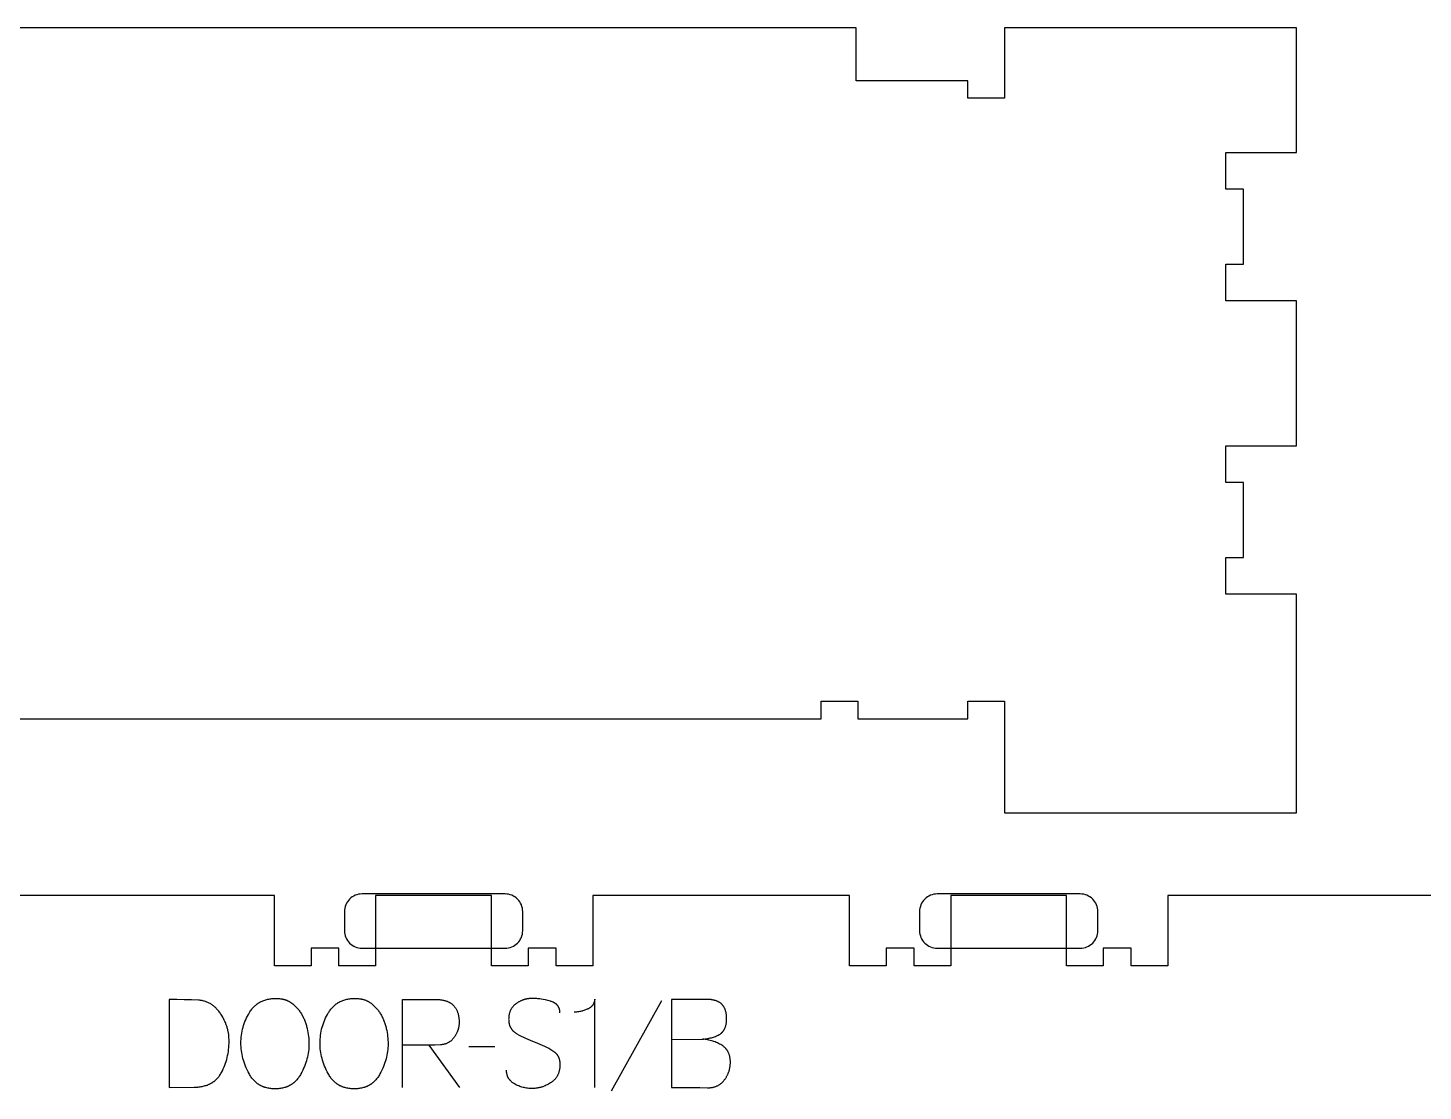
# Model space of a CAD drawing. Extents: x 0 to 4485, y 0 to 8771.
# Drawn here: x 2061.6 to 2537, y 4224.7 to 4587 of the extents above; entities that cross this region are included whole.
import ezdxf

# ---------------------------------------------------------------- set-up
doc = ezdxf.new("R2010")
doc.units = 0
for name, color, linetype in [('1_ANYTOOL_1MMDEEP_LABELS_S', 2, 'CONTINUOUS'), ('4_ANYTOOL_CUTTHROUGH_OUTSI', 5, 'CONTINUOUS'), ('5_ANYTOOL_HALF_MILL_9MM_IN', 3, 'CONTINUOUS')]:
    doc.layers.add(name, color=color, linetype=linetype)

msp = doc.modelspace()

# ---------------------------------------------------------------- linework, layer by layer
at = {"layer": '1_ANYTOOL_1MMDEEP_LABELS_S', "color": 2}
for points in [[(2109.72, 4255.89), (2109.72, 4225.89), (2118.25, 4225.98), (2118.66, 4225.99), (2119.06, 4226.01), (2119.46, 4226.04), (2119.85, 4226.08), (2120.23, 4226.13), (2120.6, 4226.18), (2120.96, 4226.25), (2121.32, 4226.33), (2121.67, 4226.41), (2122.01, 4226.51), (2122.34, 4226.61), (2122.67, 4226.73), (2122.98, 4226.85), (2123.14, 4226.91), (2123.29, 4226.98), (2123.44, 4227.05), (2123.59, 4227.12), (2123.74, 4227.2), (2123.89, 4227.28), (2124.03, 4227.36), (2124.17, 4227.44), (2124.31, 4227.52), (2124.45, 4227.61), (2124.58, 4227.7), (2124.72, 4227.79), (2124.85, 4227.88), (2124.98, 4227.98), (2125.11, 4228.08), (2125.23, 4228.18), (2125.36, 4228.28), (2125.48, 4228.39), (2125.6, 4228.49), (2125.72, 4228.61), (2125.83, 4228.72), (2125.95, 4228.83), (2126.06, 4228.95), (2126.17, 4229.07), (2126.28, 4229.19), (2126.39, 4229.32), (2126.49, 4229.44), (2126.59, 4229.57), (2126.69, 4229.7), (2126.79, 4229.84), (2126.89, 4229.97), (2126.98, 4230.11), (2127.16, 4230.4), (2127.34, 4230.69), (2127.51, 4230.99), (2127.82, 4231.61), (2128.12, 4232.24), (2128.4, 4232.87), (2128.65, 4233.5), (2128.89, 4234.15), (2129.1, 4234.79), (2129.29, 4235.45), (2129.47, 4236.11), (2129.62, 4236.77), (2129.75, 4237.44), (2129.87, 4238.12), (2129.96, 4238.8), (2130.03, 4239.48), (2130.08, 4240.18), (2130.11, 4240.88), (2130.12, 4241.58), (2130.11, 4242.18), (2130.08, 4242.77), (2130.03, 4243.35), (2129.97, 4243.93), (2129.88, 4244.5), (2129.83, 4244.79), (2129.77, 4245.07), (2129.71, 4245.35), (2129.65, 4245.63), (2129.58, 4245.91), (2129.5, 4246.19), (2129.42, 4246.46), (2129.33, 4246.74), (2129.25, 4247.01), (2129.15, 4247.28), (2129.05, 4247.55), (2128.95, 4247.82), (2128.84, 4248.08), (2128.72, 4248.35), (2128.48, 4248.87), (2128.22, 4249.39), (2127.94, 4249.9), (2127.64, 4250.41), (2127.44, 4250.71), (2127.24, 4251.01), (2127.04, 4251.3), (2126.84, 4251.58), (2126.63, 4251.85), (2126.42, 4252.11), (2126.2, 4252.36), (2125.98, 4252.6), (2125.76, 4252.83), (2125.54, 4253.05), (2125.31, 4253.27), (2125.08, 4253.47), (2124.84, 4253.67), (2124.6, 4253.85), (2124.36, 4254.03), (2124.12, 4254.2), (2123.87, 4254.35), (2123.62, 4254.5), (2123.36, 4254.64), (2123.1, 4254.77), (2122.84, 4254.89), (2122.57, 4255.01), (2122.3, 4255.11), (2122.03, 4255.2), (2121.75, 4255.29), (2121.48, 4255.36), (2121.19, 4255.43), (2120.91, 4255.48), (2120.62, 4255.53), (2120.32, 4255.57), (2120.03, 4255.6), (2119.73, 4255.62), (2117.3, 4255.72), (2114.82, 4255.8), (2112.29, 4255.86)], [(2146.19, 4256.24), (2146.56, 4256.23), (2146.93, 4256.21), (2147.29, 4256.19), (2147.64, 4256.14), (2147.81, 4256.12), (2147.98, 4256.09), (2148.15, 4256.06), (2148.32, 4256.03), (2148.48, 4255.99), (2148.65, 4255.95), (2148.81, 4255.91), (2148.97, 4255.87), (2149.13, 4255.82), (2149.28, 4255.77), (2149.44, 4255.72), (2149.59, 4255.66), (2149.74, 4255.6), (2149.89, 4255.54), (2150.04, 4255.47), (2150.19, 4255.41), (2150.33, 4255.33), (2150.47, 4255.26), (2150.61, 4255.18), (2150.75, 4255.11), (2150.89, 4255.02), (2151.03, 4254.94), (2151.16, 4254.85), (2151.29, 4254.76), (2151.55, 4254.57), (2151.81, 4254.38), (2152.05, 4254.18), (2152.3, 4253.97), (2152.53, 4253.76), (2152.76, 4253.54), (2152.99, 4253.31), (2153.21, 4253.08), (2153.42, 4252.84), (2153.62, 4252.6), (2153.83, 4252.35), (2154.02, 4252.09), (2154.21, 4251.83), (2154.39, 4251.56), (2154.57, 4251.29), (2154.74, 4251.01), (2154.91, 4250.72), (2155.07, 4250.43), (2155.22, 4250.14), (2155.37, 4249.84), (2155.52, 4249.54), (2155.65, 4249.24), (2155.78, 4248.93), (2155.91, 4248.62), (2156.03, 4248.3), (2156.15, 4247.99), (2156.25, 4247.66), (2156.36, 4247.34), (2156.46, 4247.01), (2156.55, 4246.67), (2156.63, 4246.34), (2156.71, 4245.99), (2156.86, 4245.31), (2156.99, 4244.64), (2157.09, 4243.97), (2157.18, 4243.31), (2157.25, 4242.65), (2157.3, 4242), (2157.33, 4241.36), (2157.34, 4240.72), (2157.32, 4240.09), (2157.29, 4239.45), (2157.24, 4238.81), (2157.16, 4238.17), (2157.07, 4237.54), (2156.95, 4236.9), (2156.81, 4236.26), (2156.64, 4235.62), (2156.46, 4234.99), (2156.26, 4234.35), (2156.03, 4233.71), (2155.78, 4233.07), (2155.51, 4232.44), (2155.22, 4231.8), (2154.91, 4231.16), (2154.57, 4230.52), (2154.4, 4230.21), (2154.21, 4229.91), (2154.03, 4229.61), (2153.83, 4229.33), (2153.63, 4229.05), (2153.42, 4228.79), (2153.21, 4228.54), (2152.99, 4228.29), (2152.88, 4228.17), (2152.76, 4228.06), (2152.65, 4227.94), (2152.53, 4227.83), (2152.41, 4227.73), (2152.29, 4227.62), (2152.17, 4227.52), (2152.05, 4227.42), (2151.92, 4227.32), (2151.8, 4227.22), (2151.67, 4227.13), (2151.54, 4227.04), (2151.41, 4226.95), (2151.28, 4226.86), (2151.14, 4226.78), (2151.01, 4226.7), (2150.87, 4226.62), (2150.73, 4226.54), (2150.59, 4226.47), (2150.45, 4226.4), (2150.31, 4226.33), (2150.16, 4226.26), (2150.02, 4226.2), (2149.87, 4226.14), (2149.72, 4226.08), (2149.57, 4226.03), (2149.42, 4225.97), (2149.26, 4225.92), (2148.95, 4225.83), (2148.63, 4225.74), (2148.3, 4225.67), (2147.97, 4225.6), (2147.63, 4225.55), (2147.29, 4225.5), (2146.94, 4225.47), (2146.58, 4225.44), (2146.22, 4225.43), (2145.85, 4225.42), (2145.47, 4225.43), (2145.09, 4225.44), (2144.72, 4225.47), (2144.36, 4225.5), (2144, 4225.55), (2143.66, 4225.61), (2143.31, 4225.67), (2142.98, 4225.75), (2142.65, 4225.83), (2142.33, 4225.93), (2142.17, 4225.98), (2142.01, 4226.04), (2141.85, 4226.09), (2141.7, 4226.15), (2141.55, 4226.21), (2141.4, 4226.28), (2141.25, 4226.35), (2141.1, 4226.42), (2140.96, 4226.49), (2140.81, 4226.56), (2140.67, 4226.64), (2140.53, 4226.72), (2140.39, 4226.8), (2140.25, 4226.89), (2140.12, 4226.97), (2139.99, 4227.06), (2139.85, 4227.16), (2139.72, 4227.25), (2139.59, 4227.35), (2139.47, 4227.45), (2139.34, 4227.55), (2139.22, 4227.66), (2139.1, 4227.76), (2138.97, 4227.87), (2138.86, 4227.99), (2138.74, 4228.1), (2138.62, 4228.22), (2138.51, 4228.34), (2138.4, 4228.46), (2138.29, 4228.59), (2138.07, 4228.85), (2137.86, 4229.11), (2137.66, 4229.39), (2137.46, 4229.68), (2137.27, 4229.98), (2137.09, 4230.29), (2136.91, 4230.61), (2136.58, 4231.26), (2136.27, 4231.91), (2135.97, 4232.55), (2135.7, 4233.2), (2135.46, 4233.85), (2135.23, 4234.5), (2135.02, 4235.15), (2134.84, 4235.81), (2134.68, 4236.46), (2134.54, 4237.11), (2134.42, 4237.76), (2134.32, 4238.41), (2134.25, 4239.06), (2134.19, 4239.72), (2134.16, 4240.37), (2134.15, 4241.02), (2134.16, 4241.72), (2134.2, 4242.4), (2134.25, 4243.09), (2134.33, 4243.76), (2134.43, 4244.43), (2134.56, 4245.1), (2134.7, 4245.75), (2134.87, 4246.41), (2135.07, 4247.05), (2135.28, 4247.69), (2135.52, 4248.33), (2135.78, 4248.96), (2136.06, 4249.58), (2136.36, 4250.2), (2136.69, 4250.81), (2137.04, 4251.42), (2137.23, 4251.71), (2137.42, 4252), (2137.61, 4252.28), (2137.82, 4252.55), (2138.03, 4252.8), (2138.25, 4253.05), (2138.47, 4253.29), (2138.7, 4253.53), (2138.82, 4253.64), (2138.94, 4253.75), (2139.06, 4253.85), (2139.18, 4253.96), (2139.3, 4254.06), (2139.43, 4254.16), (2139.56, 4254.26), (2139.69, 4254.35), (2139.82, 4254.45), (2139.95, 4254.54), (2140.08, 4254.63), (2140.22, 4254.71), (2140.36, 4254.8), (2140.49, 4254.88), (2140.63, 4254.96), (2140.78, 4255.03), (2140.92, 4255.11), (2141.07, 4255.18), (2141.36, 4255.31), (2141.66, 4255.44), (2141.97, 4255.56), (2142.29, 4255.67), (2142.61, 4255.77), (2142.94, 4255.86), (2143.27, 4255.94), (2143.62, 4256.01), (2143.96, 4256.07), (2144.32, 4256.12), (2144.68, 4256.16), (2145.05, 4256.19), (2145.42, 4256.22), (2145.81, 4256.23)], [(2173.15, 4256.24), (2173.52, 4256.23), (2173.89, 4256.21), (2174.24, 4256.19), (2174.59, 4256.14), (2174.77, 4256.12), (2174.94, 4256.09), (2175.11, 4256.06), (2175.27, 4256.03), (2175.44, 4255.99), (2175.6, 4255.95), (2175.76, 4255.91), (2175.93, 4255.87), (2176.08, 4255.82), (2176.24, 4255.77), (2176.4, 4255.72), (2176.55, 4255.66), (2176.7, 4255.6), (2176.85, 4255.54), (2177, 4255.47), (2177.14, 4255.41), (2177.29, 4255.33), (2177.43, 4255.26), (2177.57, 4255.18), (2177.71, 4255.11), (2177.85, 4255.02), (2177.98, 4254.94), (2178.12, 4254.85), (2178.25, 4254.76), (2178.51, 4254.57), (2178.76, 4254.38), (2179.01, 4254.18), (2179.25, 4253.97), (2179.49, 4253.76), (2179.72, 4253.54), (2179.94, 4253.31), (2180.16, 4253.08), (2180.38, 4252.84), (2180.58, 4252.6), (2180.78, 4252.35), (2180.98, 4252.09), (2181.17, 4251.83), (2181.35, 4251.56), (2181.53, 4251.29), (2181.7, 4251.01), (2181.87, 4250.72), (2182.03, 4250.43), (2182.18, 4250.14), (2182.33, 4249.84), (2182.47, 4249.54), (2182.61, 4249.24), (2182.74, 4248.93), (2182.87, 4248.62), (2182.99, 4248.3), (2183.1, 4247.99), (2183.21, 4247.66), (2183.32, 4247.34), (2183.41, 4247.01), (2183.5, 4246.67), (2183.59, 4246.34), (2183.67, 4245.99), (2183.82, 4245.31), (2183.94, 4244.64), (2184.05, 4243.97), (2184.14, 4243.31), (2184.21, 4242.65), (2184.25, 4242), (2184.28, 4241.36), (2184.29, 4240.72), (2184.28, 4240.09), (2184.25, 4239.45), (2184.2, 4238.81), (2184.12, 4238.17), (2184.02, 4237.54), (2183.9, 4236.9), (2183.76, 4236.26), (2183.6, 4235.62), (2183.42, 4234.99), (2183.21, 4234.35), (2182.99, 4233.71), (2182.74, 4233.07), (2182.47, 4232.44), (2182.18, 4231.8), (2181.86, 4231.16), (2181.53, 4230.52), (2181.35, 4230.21), (2181.17, 4229.91), (2180.98, 4229.61), (2180.79, 4229.33), (2180.59, 4229.05), (2180.38, 4228.79), (2180.17, 4228.54), (2179.95, 4228.29), (2179.83, 4228.17), (2179.72, 4228.06), (2179.61, 4227.94), (2179.49, 4227.83), (2179.37, 4227.73), (2179.25, 4227.62), (2179.13, 4227.52), (2179.01, 4227.42), (2178.88, 4227.32), (2178.76, 4227.22), (2178.63, 4227.13), (2178.5, 4227.04), (2178.37, 4226.95), (2178.24, 4226.86), (2178.1, 4226.78), (2177.97, 4226.7), (2177.83, 4226.62), (2177.69, 4226.54), (2177.55, 4226.47), (2177.41, 4226.4), (2177.27, 4226.33), (2177.12, 4226.26), (2176.97, 4226.2), (2176.83, 4226.14), (2176.68, 4226.08), (2176.53, 4226.03), (2176.37, 4225.97), (2176.22, 4225.92), (2175.91, 4225.83), (2175.59, 4225.74), (2175.26, 4225.67), (2174.93, 4225.6), (2174.59, 4225.55), (2174.25, 4225.5), (2173.9, 4225.47), (2173.54, 4225.44), (2173.18, 4225.43), (2172.81, 4225.42), (2172.42, 4225.43), (2172.05, 4225.44), (2171.68, 4225.47), (2171.32, 4225.5), (2170.96, 4225.55), (2170.61, 4225.61), (2170.27, 4225.67), (2169.93, 4225.75), (2169.61, 4225.83), (2169.28, 4225.93), (2169.12, 4225.98), (2168.97, 4226.04), (2168.81, 4226.09), (2168.66, 4226.15), (2168.51, 4226.21), (2168.36, 4226.28), (2168.21, 4226.35), (2168.06, 4226.42), (2167.91, 4226.49), (2167.77, 4226.56), (2167.63, 4226.64), (2167.49, 4226.72), (2167.35, 4226.8), (2167.21, 4226.89), (2167.08, 4226.97), (2166.94, 4227.06), (2166.81, 4227.16), (2166.68, 4227.25), (2166.55, 4227.35), (2166.42, 4227.45), (2166.3, 4227.55), (2166.17, 4227.66), (2166.05, 4227.76), (2165.93, 4227.87), (2165.81, 4227.99), (2165.7, 4228.1), (2165.58, 4228.22), (2165.47, 4228.34), (2165.35, 4228.46), (2165.24, 4228.59), (2165.03, 4228.85), (2164.82, 4229.11), (2164.62, 4229.39), (2164.42, 4229.68), (2164.23, 4229.98), (2164.05, 4230.29), (2163.87, 4230.61), (2163.54, 4231.26), (2163.22, 4231.91), (2162.93, 4232.55), (2162.66, 4233.2), (2162.41, 4233.85), (2162.19, 4234.5), (2161.98, 4235.15), (2161.8, 4235.81), (2161.64, 4236.46), (2161.5, 4237.11), (2161.38, 4237.76), (2161.28, 4238.41), (2161.2, 4239.06), (2161.15, 4239.72), (2161.12, 4240.37), (2161.11, 4241.02), (2161.12, 4241.72), (2161.15, 4242.4), (2161.21, 4243.09), (2161.29, 4243.76), (2161.39, 4244.43), (2161.51, 4245.1), (2161.66, 4245.75), (2161.83, 4246.41), (2162.02, 4247.05), (2162.24, 4247.69), (2162.47, 4248.33), (2162.73, 4248.96), (2163.02, 4249.58), (2163.32, 4250.2), (2163.65, 4250.81), (2164, 4251.42), (2164.18, 4251.71), (2164.37, 4252), (2164.57, 4252.28), (2164.78, 4252.55), (2164.99, 4252.8), (2165.2, 4253.05), (2165.43, 4253.29), (2165.66, 4253.53), (2165.77, 4253.64), (2165.89, 4253.75), (2166.01, 4253.85), (2166.14, 4253.96), (2166.26, 4254.06), (2166.39, 4254.16), (2166.51, 4254.26), (2166.64, 4254.35), (2166.77, 4254.45), (2166.91, 4254.54), (2167.04, 4254.63), (2167.18, 4254.71), (2167.31, 4254.8), (2167.45, 4254.88), (2167.59, 4254.96), (2167.73, 4255.03), (2167.88, 4255.11), (2168.02, 4255.18), (2168.32, 4255.31), (2168.62, 4255.44), (2168.93, 4255.56), (2169.25, 4255.67), (2169.57, 4255.77), (2169.9, 4255.86), (2170.23, 4255.94), (2170.57, 4256.01), (2170.92, 4256.07), (2171.28, 4256.12), (2171.64, 4256.16), (2172.01, 4256.19), (2172.38, 4256.22), (2172.76, 4256.23)]]:
    msp.add_lwpolyline(points, close=True, dxfattribs=at)
for points in [[(2189.18, 4225.89), (2189.18, 4255.89), (2200.54, 4255.89), (2201.03, 4255.89), (2201.5, 4255.86), (2201.73, 4255.85), (2201.96, 4255.83), (2202.18, 4255.8), (2202.4, 4255.77), (2202.62, 4255.74), (2202.83, 4255.7), (2203.04, 4255.66), (2203.24, 4255.62), (2203.45, 4255.57), (2203.64, 4255.52), (2203.83, 4255.46), (2204.02, 4255.4), (2204.21, 4255.34), (2204.39, 4255.27), (2204.57, 4255.2), (2204.74, 4255.13), (2204.91, 4255.05), (2205.07, 4254.97), (2205.24, 4254.88), (2205.39, 4254.79), (2205.55, 4254.7), (2205.7, 4254.6), (2205.84, 4254.5), (2205.98, 4254.39), (2206.12, 4254.28), (2206.26, 4254.17), (2206.39, 4254.05), (2206.51, 4253.93), (2206.64, 4253.81), (2206.76, 4253.68), (2206.87, 4253.55), (2206.98, 4253.41), (2207.09, 4253.27), (2207.19, 4253.13), (2207.29, 4252.98), (2207.39, 4252.83), (2207.48, 4252.68), (2207.57, 4252.52), (2207.65, 4252.35), (2207.73, 4252.19), (2207.8, 4252.02), (2207.88, 4251.84), (2207.94, 4251.66), (2208.01, 4251.48), (2208.07, 4251.3), (2208.13, 4251.11), (2208.18, 4250.91), (2208.23, 4250.72), (2208.27, 4250.52), (2208.31, 4250.31), (2208.35, 4250.1), (2208.38, 4249.89), (2208.41, 4249.67), (2208.44, 4249.45), (2208.46, 4249.23), (2208.48, 4249), (2208.5, 4248.53), (2208.51, 4248.05), (2208.51, 4247.88), (2208.5, 4247.7), (2208.49, 4247.53), (2208.48, 4247.35), (2208.46, 4247.18), (2208.44, 4247.01), (2208.42, 4246.84), (2208.4, 4246.67), (2208.37, 4246.5), (2208.33, 4246.33), (2208.3, 4246.16), (2208.26, 4246), (2208.21, 4245.83), (2208.17, 4245.67), (2208.12, 4245.5), (2208.06, 4245.34), (2208.01, 4245.18), (2207.94, 4245.02), (2207.88, 4244.86), (2207.81, 4244.7), (2207.74, 4244.54), (2207.67, 4244.39), (2207.59, 4244.23), (2207.51, 4244.07), (2207.42, 4243.92), (2207.33, 4243.77), (2207.24, 4243.61), (2207.15, 4243.46), (2207.05, 4243.31), (2206.94, 4243.16), (2206.84, 4243.01), (2206.73, 4242.87), (2206.62, 4242.72), (2206.5, 4242.58), (2206.38, 4242.44), (2206.26, 4242.31), (2206.14, 4242.18), (2206.02, 4242.06), (2205.89, 4241.94), (2205.76, 4241.83), (2205.63, 4241.72), (2205.5, 4241.61), (2205.36, 4241.51), (2205.22, 4241.42), (2205.08, 4241.33), (2204.94, 4241.24), (2204.79, 4241.16), (2204.64, 4241.08), (2204.49, 4241), (2204.34, 4240.93), (2204.19, 4240.87), (2204.03, 4240.81), (2203.87, 4240.75), (2203.71, 4240.7), (2203.54, 4240.65), (2203.37, 4240.61), (2203.2, 4240.57), (2203.03, 4240.54), (2202.86, 4240.51), (2202.68, 4240.48), (2202.5, 4240.46), (2202.32, 4240.44), (2202.14, 4240.43), (2200.21, 4240.36), (2198.18, 4240.34), (2189.22, 4240.34)], [(2242.88, 4251.31), (2242.88, 4251.5), (2242.87, 4251.59), (2242.87, 4251.68), (2242.86, 4251.77), (2242.85, 4251.86), (2242.84, 4251.95), (2242.83, 4252.04), (2242.81, 4252.12), (2242.8, 4252.21), (2242.78, 4252.29), (2242.76, 4252.38), (2242.74, 4252.46), (2242.72, 4252.54), (2242.7, 4252.62), (2242.67, 4252.7), (2242.65, 4252.78), (2242.62, 4252.85), (2242.59, 4252.93), (2242.56, 4253.01), (2242.53, 4253.08), (2242.49, 4253.15), (2242.46, 4253.22), (2242.42, 4253.3), (2242.38, 4253.37), (2242.34, 4253.43), (2242.3, 4253.5), (2242.25, 4253.57), (2242.21, 4253.64), (2242.16, 4253.7), (2242.11, 4253.76), (2242.06, 4253.83), (2242.01, 4253.89), (2241.95, 4253.95), (2241.9, 4254.01), (2241.84, 4254.07), (2241.78, 4254.13), (2241.72, 4254.18), (2241.66, 4254.24), (2241.6, 4254.29), (2241.53, 4254.35), (2241.47, 4254.4), (2241.4, 4254.45), (2241.33, 4254.5), (2241.26, 4254.55), (2241.18, 4254.6), (2241.11, 4254.65), (2241.03, 4254.69), (2240.96, 4254.74), (2240.88, 4254.78), (2240.8, 4254.82), (2240.71, 4254.87), (2240.54, 4254.95), (2240.37, 4255.03), (2240.19, 4255.1), (2240, 4255.17), (2239.8, 4255.23), (2239.6, 4255.29), (2238.79, 4255.52), (2237.99, 4255.71), (2237.2, 4255.87), (2236.43, 4256), (2236.05, 4256.06), (2235.68, 4256.1), (2235.3, 4256.15), (2234.94, 4256.18), (2234.57, 4256.2), (2234.21, 4256.22), (2233.85, 4256.23), (2233.49, 4256.24), (2233.3, 4256.24), (2233.1, 4256.23), (2232.91, 4256.22), (2232.72, 4256.21), (2232.53, 4256.19), (2232.34, 4256.17), (2232.15, 4256.15), (2231.97, 4256.12), (2231.78, 4256.09), (2231.6, 4256.06), (2231.42, 4256.02), (2231.24, 4255.98), (2231.06, 4255.94), (2230.88, 4255.89), (2230.7, 4255.84), (2230.53, 4255.78), (2230.35, 4255.72), (2230.18, 4255.66), (2230, 4255.6), (2229.83, 4255.53), (2229.66, 4255.45), (2229.49, 4255.38), (2229.33, 4255.3), (2229.16, 4255.21), (2229, 4255.13), (2228.83, 4255.03), (2228.67, 4254.94), (2228.51, 4254.84), (2228.35, 4254.74), (2228.19, 4254.64), (2228.03, 4254.53), (2227.88, 4254.42), (2227.73, 4254.3), (2227.58, 4254.18), (2227.43, 4254.06), (2227.3, 4253.94), (2227.16, 4253.81), (2227.03, 4253.68), (2226.91, 4253.54), (2226.79, 4253.41), (2226.68, 4253.27), (2226.57, 4253.12), (2226.46, 4252.98), (2226.36, 4252.83), (2226.27, 4252.68), (2226.18, 4252.52), (2226.09, 4252.36), (2226.01, 4252.2), (2225.94, 4252.04), (2225.87, 4251.87), (2225.8, 4251.7), (2225.74, 4251.53), (2225.69, 4251.35), (2225.64, 4251.17), (2225.59, 4250.99), (2225.55, 4250.8), (2225.51, 4250.62), (2225.48, 4250.42), (2225.45, 4250.23), (2225.43, 4250.03), (2225.41, 4249.83), (2225.4, 4249.63), (2225.4, 4249.42), (2225.39, 4249.21), (2225.4, 4248.99), (2225.4, 4248.78), (2225.42, 4248.57), (2225.44, 4248.37), (2225.46, 4248.17), (2225.49, 4247.97), (2225.53, 4247.78), (2225.57, 4247.59), (2225.62, 4247.41), (2225.67, 4247.22), (2225.73, 4247.05), (2225.79, 4246.87), (2225.82, 4246.78), (2225.86, 4246.7), (2225.9, 4246.62), (2225.93, 4246.53), (2225.97, 4246.45), (2226.01, 4246.37), (2226.06, 4246.29), (2226.1, 4246.21), (2226.14, 4246.13), (2226.19, 4246.05), (2226.24, 4245.98), (2226.29, 4245.9), (2226.34, 4245.83), (2226.39, 4245.75), (2226.44, 4245.68), (2226.5, 4245.61), (2226.55, 4245.53), (2226.61, 4245.46), (2226.67, 4245.4), (2226.73, 4245.33), (2226.79, 4245.26), (2226.85, 4245.19), (2226.92, 4245.13), (2226.98, 4245.06), (2227.12, 4244.94), (2227.26, 4244.81), (2227.41, 4244.69), (2227.56, 4244.58), (2227.72, 4244.47), (2227.88, 4244.36), (2228.05, 4244.25), (2228.22, 4244.15), (2228.94, 4243.76), (2229.67, 4243.38), (2230.42, 4243.01), (2231.18, 4242.66), (2231.96, 4242.31), (2232.75, 4241.98), (2233.57, 4241.66), (2234.39, 4241.34), (2235.22, 4241.03), (2236.02, 4240.7), (2236.81, 4240.36), (2237.58, 4240), (2238.32, 4239.63), (2239.05, 4239.24), (2239.75, 4238.83), (2240.44, 4238.41), (2240.6, 4238.3), (2240.76, 4238.19), (2240.92, 4238.07), (2240.99, 4238.01), (2241.06, 4237.95), (2241.14, 4237.89), (2241.21, 4237.82), (2241.28, 4237.76), (2241.34, 4237.7), (2241.41, 4237.63), (2241.47, 4237.56), (2241.54, 4237.49), (2241.6, 4237.43), (2241.66, 4237.36), (2241.72, 4237.29), (2241.77, 4237.21), (2241.83, 4237.14), (2241.88, 4237.07), (2241.94, 4236.99), (2241.99, 4236.92), (2242.04, 4236.84), (2242.09, 4236.76), (2242.13, 4236.68), (2242.18, 4236.6), (2242.22, 4236.52), (2242.27, 4236.44), (2242.31, 4236.36), (2242.35, 4236.28), (2242.39, 4236.19), (2242.42, 4236.11), (2242.46, 4236.02), (2242.49, 4235.93), (2242.52, 4235.84), (2242.55, 4235.75), (2242.58, 4235.66), (2242.61, 4235.57), (2242.64, 4235.48), (2242.69, 4235.29), (2242.73, 4235.1), (2242.77, 4234.9), (2242.8, 4234.7), (2242.82, 4234.5), (2242.84, 4234.29), (2242.86, 4234.08), (2242.86, 4233.87), (2242.87, 4233.65), (2242.86, 4233.42), (2242.85, 4233.2), (2242.84, 4232.97), (2242.81, 4232.73), (2242.79, 4232.51), (2242.76, 4232.28), (2242.72, 4232.06), (2242.68, 4231.85), (2242.63, 4231.63), (2242.58, 4231.43), (2242.53, 4231.22), (2242.46, 4231.02), (2242.4, 4230.82), (2242.33, 4230.63), (2242.25, 4230.44), (2242.17, 4230.25), (2242.08, 4230.07), (2241.99, 4229.89), (2241.89, 4229.71), (2241.79, 4229.54), (2241.68, 4229.37), (2241.57, 4229.21), (2241.46, 4229.05), (2241.33, 4228.89), (2241.21, 4228.74), (2241.08, 4228.59), (2240.94, 4228.45), (2240.8, 4228.3), (2240.65, 4228.17), (2240.5, 4228.03), (2240.34, 4227.9), (2240.18, 4227.77), (2240.01, 4227.65), (2239.84, 4227.53), (2239.66, 4227.42), (2239.3, 4227.2), (2238.94, 4226.99), (2238.57, 4226.8), (2238.2, 4226.62), (2237.83, 4226.45), (2237.45, 4226.3), (2237.26, 4226.23), (2237.07, 4226.16), (2236.87, 4226.1), (2236.68, 4226.04), (2236.49, 4225.98), (2236.29, 4225.93), (2236.1, 4225.88), (2235.9, 4225.83), (2235.7, 4225.79), (2235.5, 4225.75), (2235.3, 4225.72), (2235.1, 4225.68), (2234.9, 4225.66), (2234.7, 4225.63), (2234.29, 4225.59), (2233.88, 4225.56), (2233.47, 4225.55), (2233.06, 4225.55), (2232.65, 4225.57), (2232.25, 4225.59), (2231.85, 4225.63), (2231.45, 4225.68), (2231.06, 4225.75), (2230.68, 4225.83), (2230.29, 4225.92), (2229.92, 4226.02), (2229.55, 4226.13), (2229.18, 4226.26), (2228.81, 4226.4), (2228.46, 4226.56), (2228.1, 4226.72), (2227.75, 4226.9), (2227.41, 4227.09), (2227.24, 4227.2), (2227.08, 4227.3), (2226.92, 4227.41), (2226.76, 4227.51), (2226.62, 4227.63), (2226.48, 4227.74), (2226.34, 4227.86), (2226.21, 4227.98), (2226.08, 4228.11), (2225.96, 4228.23), (2225.85, 4228.36), (2225.74, 4228.49), (2225.68, 4228.56), (2225.63, 4228.63), (2225.58, 4228.7), (2225.53, 4228.77), (2225.48, 4228.84), (2225.44, 4228.91), (2225.39, 4228.98), (2225.35, 4229.06), (2225.31, 4229.13), (2225.27, 4229.2), (2225.23, 4229.28), (2225.19, 4229.35), (2225.15, 4229.43), (2225.12, 4229.51), (2225.08, 4229.58), (2225.05, 4229.66), (2225.02, 4229.74), (2224.99, 4229.82), (2224.96, 4229.9), (2224.93, 4229.98), (2224.88, 4230.15), (2224.84, 4230.32), (2224.8, 4230.49), (2224.76, 4230.66), (2224.73, 4230.84), (2224.71, 4231.02), (2224.69, 4231.2), (2224.68, 4231.39), (2224.67, 4231.57), (2224.66, 4231.77)], [(2254.75, 4225.89), (2254.75, 4255.94), (2254.73, 4255.79), (2254.7, 4255.64), (2254.68, 4255.49), (2254.64, 4255.35), (2254.61, 4255.21), (2254.57, 4255.07), (2254.52, 4254.94), (2254.47, 4254.81), (2254.42, 4254.68), (2254.37, 4254.55), (2254.34, 4254.49), (2254.31, 4254.43), (2254.27, 4254.37), (2254.24, 4254.31), (2254.21, 4254.25), (2254.17, 4254.2), (2254.14, 4254.14), (2254.1, 4254.08), (2254.06, 4254.03), (2254.03, 4253.97), (2253.99, 4253.92), (2253.95, 4253.86), (2253.91, 4253.81), (2253.86, 4253.76), (2253.82, 4253.71), (2253.78, 4253.66), (2253.73, 4253.61), (2253.68, 4253.56), (2253.64, 4253.51), (2253.59, 4253.46), (2253.54, 4253.41), (2253.49, 4253.37), (2253.39, 4253.28), (2253.28, 4253.19), (2253.17, 4253.1), (2253.05, 4253.02), (2252.93, 4252.94), (2252.81, 4252.87), (2252.68, 4252.79), (2252.55, 4252.72), (2252.42, 4252.66), (2252.28, 4252.59), (2252.14, 4252.53), (2251.85, 4252.41), (2251.56, 4252.3), (2251.28, 4252.2), (2250.99, 4252.11), (2250.71, 4252.02), (2250.44, 4251.94), (2250.16, 4251.87), (2249.89, 4251.81), (2249.61, 4251.75), (2249.34, 4251.7), (2249.08, 4251.66), (2248.81, 4251.63), (2248.54, 4251.6), (2248.28, 4251.58), (2248.02, 4251.57), (2247.76, 4251.57)], [(2280.89, 4255.89), (2280.89, 4225.89), (2290.58, 4225.89), (2293.11, 4225.81), (2293.34, 4225.8), (2293.56, 4225.8), (2293.78, 4225.81), (2294, 4225.82), (2294.22, 4225.84), (2294.43, 4225.86), (2294.64, 4225.89), (2294.85, 4225.92), (2295.05, 4225.96), (2295.25, 4226.01), (2295.45, 4226.06), (2295.65, 4226.11), (2295.84, 4226.17), (2296.02, 4226.24), (2296.21, 4226.31), (2296.39, 4226.39), (2296.57, 4226.48), (2296.75, 4226.57), (2296.92, 4226.66), (2297.09, 4226.76), (2297.25, 4226.87), (2297.42, 4226.98), (2297.58, 4227.1), (2297.73, 4227.22), (2297.89, 4227.35), (2298.04, 4227.48), (2298.18, 4227.62), (2298.33, 4227.77), (2298.47, 4227.92), (2298.61, 4228.07), (2298.74, 4228.23), (2298.87, 4228.4), (2299, 4228.57), (2299.12, 4228.74), (2299.24, 4228.92), (2299.36, 4229.09), (2299.47, 4229.27), (2299.58, 4229.44), (2299.68, 4229.62), (2299.78, 4229.8), (2299.88, 4229.98), (2299.97, 4230.16), (2300.05, 4230.34), (2300.14, 4230.52), (2300.22, 4230.71), (2300.29, 4230.89), (2300.36, 4231.08), (2300.43, 4231.27), (2300.49, 4231.46), (2300.55, 4231.65), (2300.61, 4231.84), (2300.66, 4232.03), (2300.7, 4232.22), (2300.75, 4232.42), (2300.79, 4232.61), (2300.82, 4232.81), (2300.85, 4233.01), (2300.88, 4233.21), (2300.9, 4233.41), (2300.92, 4233.61), (2300.93, 4233.81), (2300.94, 4234.01), (2300.95, 4234.22), (2300.95, 4234.42), (2300.95, 4234.68), (2300.94, 4234.92), (2300.92, 4235.17), (2300.9, 4235.41), (2300.88, 4235.64), (2300.85, 4235.87), (2300.81, 4236.09), (2300.77, 4236.32), (2300.72, 4236.53), (2300.67, 4236.74), (2300.61, 4236.95), (2300.54, 4237.15), (2300.47, 4237.35), (2300.39, 4237.55), (2300.31, 4237.74), (2300.22, 4237.92), (2300.18, 4238.01), (2300.13, 4238.1), (2300.08, 4238.19), (2300.03, 4238.28), (2299.98, 4238.36), (2299.92, 4238.45), (2299.87, 4238.53), (2299.81, 4238.62), (2299.75, 4238.7), (2299.69, 4238.78), (2299.63, 4238.86), (2299.57, 4238.94), (2299.51, 4239.01), (2299.44, 4239.09), (2299.38, 4239.17), (2299.31, 4239.24), (2299.24, 4239.31), (2299.17, 4239.39), (2299.1, 4239.46), (2299.03, 4239.53), (2298.95, 4239.59), (2298.88, 4239.66), (2298.72, 4239.79), (2298.56, 4239.92), (2298.39, 4240.04), (2298.22, 4240.16), (2298.04, 4240.27), (2297.67, 4240.49), (2297.3, 4240.69), (2296.92, 4240.89), (2296.53, 4241.07), (2296.14, 4241.24), (2295.74, 4241.4), (2295.34, 4241.55), (2294.93, 4241.68), (2294.51, 4241.81), (2294.09, 4241.92), (2293.66, 4242.02), (2293.23, 4242.11), (2292.79, 4242.19), (2292.35, 4242.25), (2291.89, 4242.31), (2291.44, 4242.35)], [(2280.89, 4242.22), (2291.44, 4242.35), (2291.83, 4242.38), (2292.23, 4242.42), (2292.62, 4242.47), (2293, 4242.53), (2293.38, 4242.6), (2293.75, 4242.67), (2294.11, 4242.76), (2294.47, 4242.85), (2294.83, 4242.95), (2295.18, 4243.06), (2295.52, 4243.18), (2295.86, 4243.31), (2296.19, 4243.45), (2296.52, 4243.6), (2296.84, 4243.75), (2297.16, 4243.92), (2297.23, 4243.96), (2297.31, 4244), (2297.39, 4244.05), (2297.46, 4244.1), (2297.53, 4244.14), (2297.61, 4244.19), (2297.68, 4244.24), (2297.74, 4244.3), (2297.81, 4244.35), (2297.88, 4244.41), (2297.94, 4244.46), (2298.01, 4244.52), (2298.07, 4244.58), (2298.13, 4244.64), (2298.19, 4244.7), (2298.25, 4244.77), (2298.31, 4244.83), (2298.37, 4244.9), (2298.42, 4244.96), (2298.48, 4245.03), (2298.53, 4245.1), (2298.58, 4245.18), (2298.64, 4245.25), (2298.68, 4245.32), (2298.73, 4245.4), (2298.78, 4245.48), (2298.83, 4245.55), (2298.87, 4245.63), (2298.91, 4245.72), (2298.96, 4245.8), (2299, 4245.88), (2299.04, 4245.97), (2299.08, 4246.05), (2299.11, 4246.14), (2299.18, 4246.32), (2299.25, 4246.51), (2299.31, 4246.7), (2299.37, 4246.9), (2299.42, 4247.1), (2299.47, 4247.31), (2299.51, 4247.52), (2299.54, 4247.74), (2299.58, 4247.96), (2299.6, 4248.19), (2299.63, 4248.43), (2299.64, 4248.67), (2299.65, 4248.91), (2299.66, 4249.17), (2299.66, 4249.42), (2299.66, 4249.82), (2299.65, 4250.02), (2299.64, 4250.21), (2299.62, 4250.39), (2299.61, 4250.58), (2299.58, 4250.76), (2299.56, 4250.94), (2299.53, 4251.12), (2299.5, 4251.29), (2299.47, 4251.46), (2299.43, 4251.62), (2299.39, 4251.79), (2299.34, 4251.94), (2299.3, 4252.1), (2299.25, 4252.25), (2299.19, 4252.4), (2299.14, 4252.55), (2299.08, 4252.7), (2299.01, 4252.84), (2298.94, 4252.97), (2298.87, 4253.11), (2298.8, 4253.24), (2298.72, 4253.37), (2298.64, 4253.49), (2298.56, 4253.61), (2298.47, 4253.73), (2298.38, 4253.85), (2298.29, 4253.96), (2298.2, 4254.07), (2298.1, 4254.17), (2297.99, 4254.28), (2297.89, 4254.38), (2297.78, 4254.47), (2297.66, 4254.57), (2297.55, 4254.66), (2297.43, 4254.74), (2297.31, 4254.83), (2297.18, 4254.91), (2297.05, 4254.98), (2296.92, 4255.06), (2296.79, 4255.13), (2296.65, 4255.2), (2296.5, 4255.26), (2296.36, 4255.32), (2296.21, 4255.38), (2296.06, 4255.44), (2295.9, 4255.49), (2295.75, 4255.54), (2295.58, 4255.58), (2295.42, 4255.63), (2295.25, 4255.67), (2295.08, 4255.7), (2294.9, 4255.74), (2294.73, 4255.77), (2294.55, 4255.79), (2294.36, 4255.82), (2294.17, 4255.84), (2293.98, 4255.86), (2293.79, 4255.87), (2293.39, 4255.89), (2292.98, 4255.89), (2280.89, 4255.89)], [(2277.46, 4255.42), (2260.28, 4224.65)], [(2198.18, 4240.34), (2208.64, 4225.85)], [(2220.64, 4239.78), (2211.85, 4239.69)]]:
    msp.add_lwpolyline(points, dxfattribs=at)
at = {"layer": '4_ANYTOOL_CUTTHROUGH_OUTSI', "color": 5}
for points in [[(2056.34, 4351.54), (2331.84, 4351.54), (2331.84, 4357.54), (2344.34, 4357.54), (2344.34, 4351.54), (2381.84, 4351.54), (2381.84, 4357.54), (2394.34, 4357.54), (2394.34, 4319.54), (2493.84, 4319.54), (2493.84, 4394.04), (2469.84, 4394.04), (2469.84, 4406.54), (2475.84, 4406.54), (2475.84, 4432.04), (2469.84, 4432.04), (2469.84, 4444.54), (2493.84, 4444.54), (2493.84, 4494.04), (2469.84, 4494.04), (2469.84, 4506.54), (2475.84, 4506.54), (2475.84, 4532.04), (2469.84, 4532.04), (2469.84, 4544.54), (2493.84, 4544.54), (2493.84, 4587.04), (2394.34, 4587.04), (2394.34, 4563.04), (2381.84, 4563.04), (2381.84, 4569.04), (2343.84, 4569.04), (2343.84, 4587.04), (544.34, 4587.04)], [(2549.55, 4291.34), (2450.05, 4291.34), (2450.05, 4267.59), (2450.05, 4267.34), (2437.55, 4267.34), (2437.55, 4267.59), (2437.55, 4273.34), (2428.05, 4273.34), (2428.05, 4267.59), (2428.05, 4267.34), (2415.55, 4267.34), (2415.55, 4267.59), (2415.55, 4291.34), (2376.05, 4291.34), (2376.05, 4267.59), (2376.05, 4267.34), (2363.55, 4267.34), (2363.55, 4267.59), (2363.55, 4273.34), (2354.05, 4273.34), (2354.05, 4267.59), (2354.05, 4267.34), (2341.55, 4267.34), (2341.55, 4267.59), (2341.55, 4291.34), (2254.05, 4291.34), (2254.05, 4267.34), (2241.55, 4267.34), (2241.55, 4273.34), (2232.05, 4273.34), (2232.05, 4267.34), (2219.55, 4267.34), (2219.55, 4291.34), (2180.05, 4291.34), (2180.05, 4267.34), (2167.55, 4267.34), (2167.55, 4273.34), (2158.05, 4273.34), (2158.05, 4267.34), (2145.55, 4267.34), (2145.55, 4267.59), (2145.55, 4291.34), (2058.05, 4291.34)]]:
    msp.add_lwpolyline(points, dxfattribs=at)
at = {"layer": '5_ANYTOOL_HALF_MILL_9MM_IN'}
for points in [[(2175.43, 4291.84, 0.414214), (2169.43, 4285.84), (2169.43, 4279.34, 0.414214), (2175.43, 4273.34), (2224.18, 4273.34, 0.414214), (2230.18, 4279.34), (2230.18, 4285.84, 0.414214), (2224.18, 4291.84)], [(2371.43, 4291.84, 0.414214), (2365.43, 4285.84), (2365.43, 4279.34, 0.414214), (2371.43, 4273.34), (2420.18, 4273.34, 0.414214), (2426.18, 4279.34), (2426.18, 4285.84, 0.414214), (2420.18, 4291.84)]]:
    msp.add_lwpolyline(points, format="xyb", close=True, dxfattribs=at)

doc.saveas('drawing.dxf')
